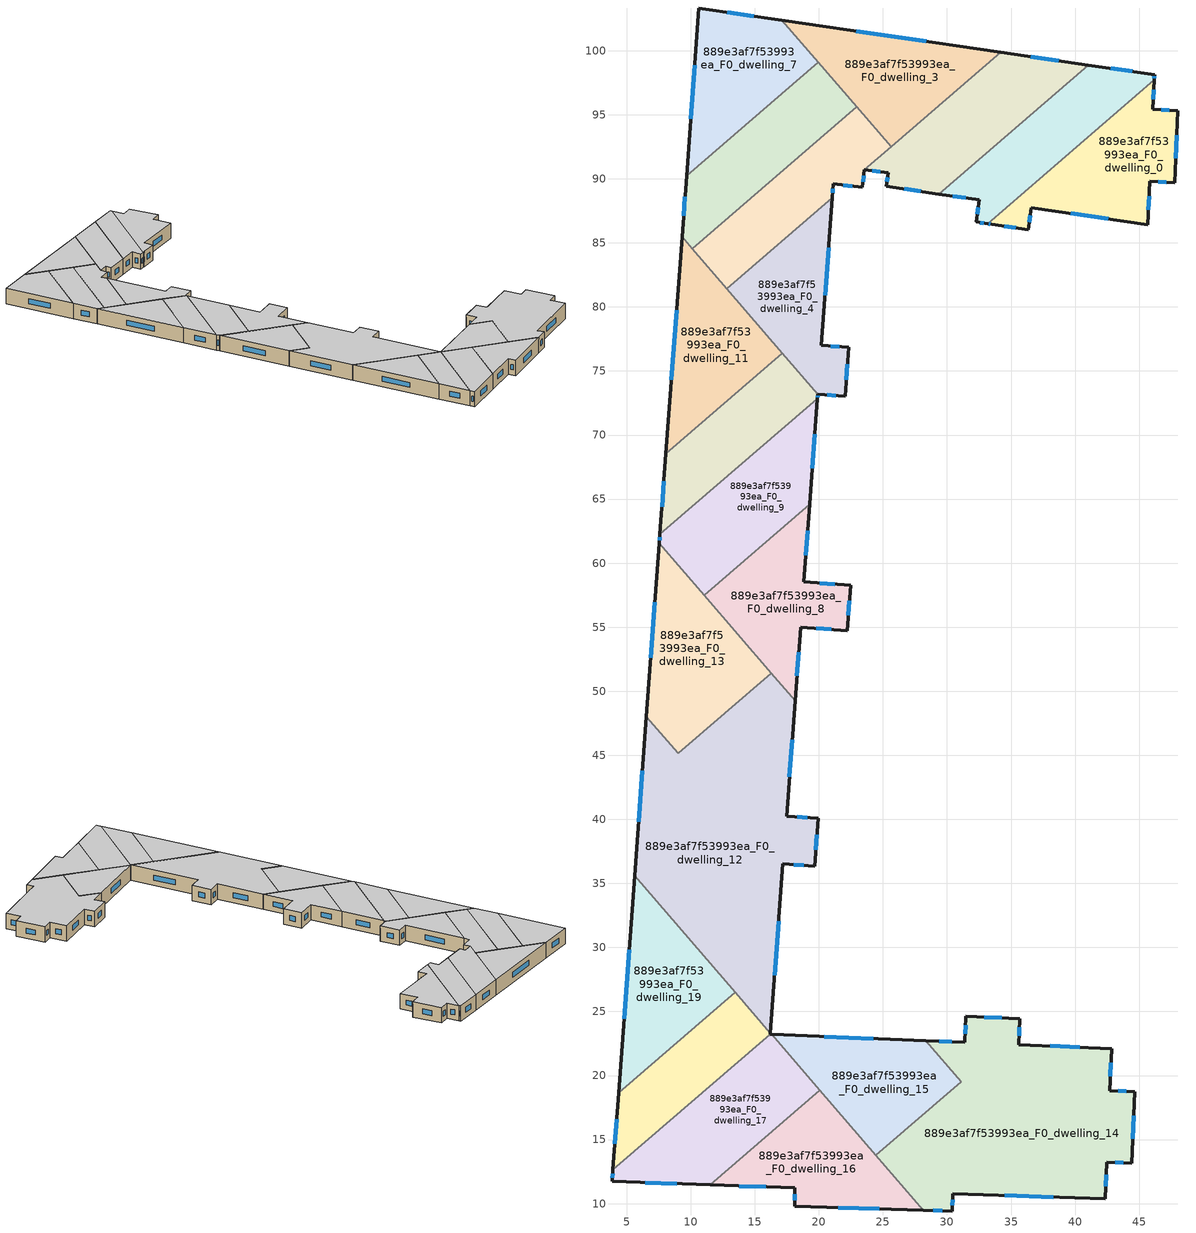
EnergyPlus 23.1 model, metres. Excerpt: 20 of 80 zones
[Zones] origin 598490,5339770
889e3af7f53993ea_F0_dwelling_0
 floor ground (EU_floor_Construction): 46.19,97.72 46.07,95.42 48.03,95.3 47.79,89.71 45.83,89.8 45.68,86.42 36.59,87.75 36.34,86.03 33.49,86.45 33.17,86.5 z0
 wall outside (EU_wall_Construction): 33.17,86.5 33.49,86.45 36.34,86.03 36.59,87.75 45.68,86.42 45.83,89.8 47.79,89.71 48.03,95.3 46.07,95.42 46.19,97.72 z0:3
 wall to 889e3af7f53993ea_F0_dwelling_1 (EU_wall_Construction): 46.19,97.72 33.17,86.5 z0:3
 window (EU_Window_Construction): 45.73,87.57 45.78,88.65 / 39.68,87.29 42.59,86.87 / 36.42,86.62 36.5,87.16 / 34.46,86.31 35.37,86.18 / 33.28,86.49 33.38,86.47 / 46.11,96.21 46.15,96.94 / 47.37,95.34 46.74,95.38 / 47.87,91.61 47.95,93.4 / 46.5,89.77 47.12,89.74 z1.02:1.98
 ceiling to 889e3af7f53993ea_F1_dwelling_0 (EU_floor_Construction): 45.68,86.42 45.83,89.8 47.79,89.71 48.03,95.3 46.07,95.42 46.19,97.72 33.17,86.5 33.49,86.45 36.34,86.03 36.59,87.75 z3
889e3af7f53993ea_F0_dwelling_1
 floor ground (EU_floor_Construction): 46.2,98.12 46.19,97.72 33.17,86.5 32.29,86.63 32.54,88.35 29.36,88.81 41.04,98.88 z0
 wall outside (EU_wall_Construction): 29.36,88.81 32.54,88.35 32.29,86.63 33.17,86.5 / 46.19,97.72 46.2,98.12 41.04,98.88 z0:3
 wall to 889e3af7f53993ea_F0_dwelling_2 (EU_wall_Construction): 41.04,98.88 29.36,88.81 z0:3
 window (EU_Window_Construction): 32.45,87.76 32.37,87.22 / 30.44,88.65 31.46,88.5 / 44.45,98.38 42.8,98.62 / 46.19,97.86 46.2,97.99 / 32.59,86.59 32.87,86.55 z1.02:1.98
 ceiling to 889e3af7f53993ea_F1_dwelling_1 (EU_floor_Construction): 46.19,97.72 46.2,98.12 41.04,98.88 29.36,88.81 32.54,88.35 32.29,86.63 33.17,86.5 z3
889e3af7f53993ea_F0_dwelling_10
 floor ground (EU_floor_Construction): 17.16,76.39 19.92,73.19 19.89,72.85 7.6,62.25 8.06,68.55 z0
 wall outside (EU_wall_Construction): 8.06,68.55 7.6,62.25 / 19.89,72.85 19.91,73.19 z0:3
 wall to 889e3af7f53993ea_F0_dwelling_9 (EU_wall_Construction): 7.6,62.25 19.89,72.85 z0:3
 wall to 889e3af7f53993ea_F0_dwelling_11 (EU_wall_Construction): 17.16,76.39 8.06,68.55 z0:3
 wall to 889e3af7f53993ea_F0_dwelling_4 (EU_wall_Construction): 19.92,73.19 17.16,76.39 z0:3
 window (EU_Window_Construction): 7.9,66.41 7.76,64.4 / 19.9,72.97 19.9,73.07 z1.02:1.98
 ceiling to 889e3af7f53993ea_F1_dwelling_10 (EU_floor_Construction): 19.89,72.85 19.92,73.19 17.16,76.39 8.06,68.55 7.6,62.25 z3
889e3af7f53993ea_F0_dwelling_11
 floor ground (EU_floor_Construction): 9.32,85.49 17.16,76.39 8.06,68.55 z0
 wall outside (EU_wall_Construction): 9.32,85.49 8.06,68.55 z0:3
 wall to 889e3af7f53993ea_F0_dwelling_5 (EU_wall_Construction): 12.81,81.43 10.13,84.55 z0:3
 wall to 889e3af7f53993ea_F0_dwelling_6 (EU_wall_Construction): 10.13,84.55 9.32,85.49 z0:3
 wall to 889e3af7f53993ea_F0_dwelling_4 (EU_wall_Construction): 17.16,76.39 12.81,81.43 z0:3
 window (EU_Window_Construction): 8.89,79.72 8.49,74.31 z1.02:1.98
 ceiling to 889e3af7f53993ea_F1_dwelling_11 (EU_floor_Construction): 17.16,76.39 9.32,85.49 8.06,68.55 z3
889e3af7f53993ea_F0_dwelling_12
 floor ground (EU_floor_Construction): 18.14,49.26 17.48,40.25 19.94,40.07 19.66,36.35 17.2,36.53 16.22,23.32 5.62,35.61 6.54,48.02 9.02,45.14 16.29,51.41 z0
 wall outside (EU_wall_Construction): 16.22,23.32 17.2,36.53 19.66,36.35 19.94,40.07 17.48,40.25 18.14,49.26 / 6.54,48.02 5.62,35.61 z0:3
 wall to 889e3af7f53993ea_F0_dwelling_13 (EU_wall_Construction): 16.29,51.41 9.02,45.14 6.54,48.02 z0:3
 wall to 889e3af7f53993ea_F0_dwelling_19 (EU_wall_Construction): 5.62,35.61 13.48,26.5 z0:3
 wall to 889e3af7f53993ea_F0_dwelling_8 (EU_wall_Construction): 18.14,49.26 16.29,51.41 z0:3
 wall to 889e3af7f53993ea_F0_dwelling_18 (EU_wall_Construction): 13.48,26.5 16.22,23.32 z0:3
 window (EU_Window_Construction): 18.04,36.47 18.82,36.41 / 16.55,27.81 16.87,32.03 / 6.23,43.79 5.94,39.83 / 17.7,43.32 17.92,46.2 / 19.1,40.13 18.31,40.19 / 19.76,37.61 19.85,38.8 z1.02:1.98
 ceiling to 889e3af7f53993ea_F1_dwelling_12 (EU_floor_Construction): 16.22,23.32 17.2,36.53 19.66,36.35 19.94,40.07 17.48,40.25 18.14,49.26 16.29,51.41 9.02,45.14 6.54,48.02 5.62,35.61 z3
889e3af7f53993ea_F0_dwelling_13
 floor ground (EU_floor_Construction): 7.55,61.56 16.29,51.41 9.02,45.14 6.54,48.02 z0
 wall outside (EU_wall_Construction): 7.55,61.56 6.54,48.02 z0:3
 wall to 889e3af7f53993ea_F0_dwelling_9 (EU_wall_Construction): 11.04,57.5 7.55,61.56 z0:3
 wall to 889e3af7f53993ea_F0_dwelling_8 (EU_wall_Construction): 16.29,51.41 11.04,57.5 z0:3
 window (EU_Window_Construction): 7.2,56.95 6.88,52.62 z1.02:1.98
 ceiling to 889e3af7f53993ea_F1_dwelling_13 (EU_floor_Construction): 16.29,51.41 7.55,61.56 6.54,48.02 9.02,45.14 z3
889e3af7f53993ea_F0_dwelling_14
 floor ground (EU_floor_Construction): 42.85,22.11 42.7,18.82 44.68,18.74 44.44,13.16 42.47,13.24 42.34,10.37 30.45,10.78 30.42,9.42 28.14,9.49 24.43,13.79 31.1,19.53 28.36,22.71 31.39,22.59 31.49,24.62 35.69,24.44 35.6,22.41 z0
 wall outside (EU_wall_Construction): 28.14,9.49 30.42,9.42 30.45,10.78 42.34,10.37 42.47,13.24 44.44,13.16 44.68,18.74 42.7,18.82 42.85,22.11 35.6,22.41 35.69,24.44 31.49,24.62 31.39,22.59 28.36,22.71 z0:3
 wall to 889e3af7f53993ea_F0_dwelling_15 (EU_wall_Construction): 28.36,22.71 31.1,19.53 24.43,13.79 z0:3
 wall to 889e3af7f53993ea_F0_dwelling_16 (EU_wall_Construction): 24.43,13.79 28.14,9.49 z0:3
 window (EU_Window_Construction): 40.38,22.21 38.07,22.31 / 42.75,19.94 42.8,20.99 / 44.01,18.77 43.38,18.79 / 44.52,15.06 44.6,16.84 / 43.14,13.21 43.77,13.19 / 42.39,11.35 42.43,12.26 / 34.5,10.64 38.3,10.51 / 30.43,9.89 30.44,10.32 / 28.91,9.47 29.64,9.45 / 30.36,22.63 29.39,22.67 / 31.45,23.93 31.42,23.28 / 34.26,24.5 32.92,24.56 / 35.63,23.1 35.66,23.75 z1.02:1.98
 ceiling to 889e3af7f53993ea_F1_dwelling_14 (EU_floor_Construction): 42.34,10.37 42.47,13.24 44.44,13.16 44.68,18.74 42.7,18.82 42.85,22.11 35.6,22.41 35.69,24.44 31.49,24.62 31.39,22.59 28.36,22.71 31.1,19.53 24.43,13.79 28.14,9.49 30.42,9.42 30.45,10.78 z3
889e3af7f53993ea_F0_dwelling_15
 floor ground (EU_floor_Construction): 28.36,22.71 31.1,19.53 24.43,13.79 16.3,23.22 z0
 wall outside (EU_wall_Construction): 28.36,22.71 16.3,23.22 z0:3
 wall to 889e3af7f53993ea_F0_dwelling_17 (EU_wall_Construction): 16.3,23.22 20.08,18.83 z0:3
 wall to 889e3af7f53993ea_F0_dwelling_16 (EU_wall_Construction): 20.08,18.83 24.43,13.79 z0:3
 window (EU_Window_Construction): 24.26,22.88 20.4,23.05 z1.02:1.98
 ceiling to 889e3af7f53993ea_F1_dwelling_15 (EU_floor_Construction): 31.1,19.53 28.36,22.71 16.3,23.22 24.43,13.79 z3
889e3af7f53993ea_F0_dwelling_16
 floor ground (EU_floor_Construction): 20.08,18.83 28.14,9.49 18.11,9.79 18.11,11.22 11.53,11.46 z0
 wall outside (EU_wall_Construction): 11.53,11.46 18.11,11.22 18.11,9.79 28.14,9.49 z0:3
 wall to 889e3af7f53993ea_F0_dwelling_17 (EU_wall_Construction): 20.08,18.83 11.53,11.46 z0:3
 window (EU_Window_Construction): 13.77,11.38 15.87,11.3 / 21.52,9.69 24.72,9.6 / 18.11,10.74 18.11,10.28 z1.02:1.98
 ceiling to 889e3af7f53993ea_F1_dwelling_16 (EU_floor_Construction): 28.14,9.49 20.08,18.83 11.53,11.46 18.11,11.22 18.11,9.79 z3
889e3af7f53993ea_F0_dwelling_17
 floor ground (EU_floor_Construction): 16.3,23.22 20.08,18.83 11.53,11.46 3.85,11.73 3.92,12.63 16.21,23.22 z0
 wall outside (EU_wall_Construction): 3.92,12.63 3.85,11.73 11.53,11.46 / 16.3,23.22 16.21,23.22 z0:3
 wall to 889e3af7f53993ea_F0_dwelling_18 (EU_wall_Construction): 16.21,23.22 3.92,12.63 z0:3
 window (EU_Window_Construction): 6.46,11.64 8.92,11.55 / 3.9,12.32 3.88,12.03 z1.02:1.98
 ceiling to 889e3af7f53993ea_F1_dwelling_17 (EU_floor_Construction): 20.08,18.83 16.3,23.22 16.21,23.22 3.92,12.63 3.85,11.73 11.53,11.46 z3
889e3af7f53993ea_F0_dwelling_18
 floor ground (EU_floor_Construction): 13.47,26.5 16.22,23.32 16.21,23.22 3.92,12.63 4.37,18.65 z0
 wall outside (EU_wall_Construction): 4.37,18.65 3.92,12.63 / 16.21,23.22 16.22,23.32 z0:3
 wall to 889e3af7f53993ea_F0_dwelling_19 (EU_wall_Construction): 13.47,26.5 4.37,18.65 z0:3
 window (EU_Window_Construction): 4.21,16.6 4.07,14.67 z1.02:1.98
 ceiling to 889e3af7f53993ea_F1_dwelling_18 (EU_floor_Construction): 16.21,23.22 16.22,23.32 13.47,26.5 4.37,18.65 3.92,12.63 z3
889e3af7f53993ea_F0_dwelling_19
 floor ground (EU_floor_Construction): 5.62,35.61 13.47,26.5 4.37,18.65 z0
 wall outside (EU_wall_Construction): 5.62,35.61 4.37,18.65 z0:3
 window (EU_Window_Construction): 5.2,29.84 4.79,24.42 z1.02:1.98
 ceiling to 889e3af7f53993ea_F1_dwelling_19 (EU_floor_Construction): 13.47,26.5 5.62,35.61 4.37,18.65 z3
889e3af7f53993ea_F0_dwelling_2
 floor ground (EU_floor_Construction): 41.04,98.88 29.36,88.81 25.28,89.41 25.4,90.47 23.56,90.69 34.21,99.88 z0
 wall outside (EU_wall_Construction): 23.56,90.69 25.4,90.47 25.28,89.41 29.36,88.81 / 41.04,98.88 34.21,99.88 z0:3
 wall to 889e3af7f53993ea_F0_dwelling_3 (EU_wall_Construction): 34.21,99.88 25.64,92.49 z0:3
 wall to 889e3af7f53993ea_F0_dwelling_5 (EU_wall_Construction): 25.64,92.49 23.56,90.69 z0:3
 window (EU_Window_Construction): 26.67,89.2 27.97,89.01 / 25.36,90.11 25.32,89.77 / 24.19,90.62 24.78,90.54 / 38.72,99.22 36.54,99.54 z1.02:1.98
 ceiling to 889e3af7f53993ea_F1_dwelling_2 (EU_floor_Construction): 41.04,98.88 34.21,99.88 23.56,90.69 25.4,90.47 25.28,89.41 29.36,88.81 z3
889e3af7f53993ea_F0_dwelling_3
 floor ground (EU_floor_Construction): 34.21,99.88 25.64,92.49 17.11,102.39 z0
 wall outside (EU_wall_Construction): 34.21,99.88 17.11,102.39 z0:3
 wall to 889e3af7f53993ea_F0_dwelling_6 (EU_wall_Construction): 19.95,99.1 22.95,95.61 z0:3
 wall to 889e3af7f53993ea_F0_dwelling_5 (EU_wall_Construction): 22.95,95.61 25.64,92.49 z0:3
 wall to 889e3af7f53993ea_F0_dwelling_7 (EU_wall_Construction): 17.11,102.39 19.95,99.1 z0:3
 window (EU_Window_Construction): 28.4,100.73 22.93,101.53 z1.02:1.98
 ceiling to 889e3af7f53993ea_F1_dwelling_3 (EU_floor_Construction): 34.21,99.88 17.11,102.39 25.64,92.49 z3
889e3af7f53993ea_F0_dwelling_4
 floor ground (EU_floor_Construction): 21.05,88.53 20.2,76.99 22.32,76.84 22.05,73.03 19.92,73.19 12.81,81.43 z0
 wall outside (EU_wall_Construction): 19.92,73.19 22.05,73.03 22.32,76.84 20.2,76.99 21.05,88.53 z0:3
 wall to 889e3af7f53993ea_F0_dwelling_5 (EU_wall_Construction): 21.05,88.53 12.81,81.43 z0:3
 window (EU_Window_Construction): 20.64,73.13 21.32,73.08 / 20.49,80.92 20.76,84.61 / 21.6,76.89 20.92,76.94 / 22.14,74.32 22.23,75.54 z1.02:1.98
 ceiling to 889e3af7f53993ea_F1_dwelling_4 (EU_floor_Construction): 22.05,73.03 22.32,76.84 20.2,76.99 21.05,88.53 12.81,81.43 19.92,73.19 z3
889e3af7f53993ea_F0_dwelling_5
 floor ground (EU_floor_Construction): 22.95,95.61 25.64,92.49 23.56,90.69 23.39,89.32 21.13,89.6 21.05,88.53 12.81,81.43 10.13,84.55 z0
 wall outside (EU_wall_Construction): 21.05,88.53 21.13,89.6 23.39,89.32 23.56,90.69 z0:3
 wall to 889e3af7f53993ea_F0_dwelling_6 (EU_wall_Construction): 22.95,95.61 10.13,84.55 z0:3
 window (EU_Window_Construction): 23.45,89.79 23.5,90.23 / 21.9,89.51 22.62,89.42 / 21.08,88.9 21.1,89.24 z1.02:1.98
 ceiling to 889e3af7f53993ea_F1_dwelling_5 (EU_floor_Construction): 23.39,89.32 23.56,90.69 25.64,92.49 22.95,95.61 10.13,84.55 12.81,81.43 21.05,88.53 21.13,89.6 z3
889e3af7f53993ea_F0_dwelling_6
 floor ground (EU_floor_Construction): 19.95,99.1 22.95,95.61 10.13,84.55 9.32,85.49 9.67,90.24 z0
 wall outside (EU_wall_Construction): 9.67,90.24 9.32,85.49 z0:3
 wall to 889e3af7f53993ea_F0_dwelling_7 (EU_wall_Construction): 19.95,99.1 9.67,90.24 z0:3
 window (EU_Window_Construction): 9.55,88.62 9.44,87.1 z1.02:1.98
 ceiling to 889e3af7f53993ea_F1_dwelling_6 (EU_floor_Construction): 22.95,95.61 19.95,99.1 9.67,90.24 9.32,85.49 10.13,84.55 z3
889e3af7f53993ea_F0_dwelling_7
 floor ground (EU_floor_Construction): 17.11,102.39 19.95,99.1 9.67,90.24 10.64,103.33 z0
 wall outside (EU_wall_Construction): 17.11,102.39 10.64,103.33 9.67,90.24 z0:3
 window (EU_Window_Construction): 10.31,98.88 10,94.69 / 14.91,102.71 12.84,103.01 z1.02:1.98
 ceiling to 889e3af7f53993ea_F1_dwelling_7 (EU_floor_Construction): 19.95,99.1 17.11,102.39 10.64,103.33 9.67,90.24 z3
889e3af7f53993ea_F0_dwelling_8
 floor ground (EU_floor_Construction): 19.28,64.6 18.83,58.53 22.47,58.27 22.21,54.73 18.57,55.01 18.14,49.26 11.04,57.5 z0
 wall outside (EU_wall_Construction): 18.14,49.26 18.57,55.01 22.21,54.73 22.47,58.27 18.83,58.53 19.28,64.6 z0:3
 wall to 889e3af7f53993ea_F0_dwelling_9 (EU_wall_Construction): 19.28,64.6 11.04,57.5 z0:3
 window (EU_Window_Construction): 19.81,54.91 20.97,54.83 / 18.29,51.22 18.42,53.05 / 18.98,60.6 19.12,62.54 / 21.23,58.36 20.07,58.44 / 22.3,55.93 22.38,57.06 z1.02:1.98
 ceiling to 889e3af7f53993ea_F1_dwelling_8 (EU_floor_Construction): 18.14,49.26 18.57,55.01 22.21,54.73 22.47,58.27 18.83,58.53 19.28,64.6 11.04,57.5 z3
889e3af7f53993ea_F0_dwelling_9
 floor ground (EU_floor_Construction): 19.89,72.85 19.28,64.6 11.04,57.5 7.55,61.56 7.6,62.25 z0
 wall outside (EU_wall_Construction): 7.6,62.25 7.55,61.56 / 19.28,64.6 19.89,72.85 z0:3
 window (EU_Window_Construction): 7.58,62.02 7.56,61.79 / 19.48,67.41 19.68,70.04 z1.02:1.98
 ceiling to 889e3af7f53993ea_F1_dwelling_9 (EU_floor_Construction): 19.28,64.6 19.89,72.85 7.6,62.25 7.55,61.56 11.04,57.5 z3
[Building]
EU S2 Campaign: North Axis=0; Terrain=City; Solar Distribution=FullExterior
[Site:Location]
Vienna: Latitude=48; Longitude=16.5; Time Zone=1; Elevation=183
[SizingPeriod:WeatherFileDays]
AnnualSizingPeriod: Begin Month=1; Begin Day of Month=1; End Month=12; End Day of Month=31; Day of Week for Start Day=Monday; Use Weather File Daylight Saving Period=No; Use Weather File Rain and Snow Indicators=No
[MATERIAL]
EU_InternalMass_Material: Roughness=MediumRough; Thickness=0.1; Conductivity=1; Density=1800; Specific Heat=900; Thermal Absorptance=0.9; Solar Absorptance=0.7; Visible Absorptance=0.7
[MATERIAL:NOMASS] Roughness=MediumRough; Thermal Absorptance=0.9; Solar Absorptance=0.7; Visible Absorptance=0.7
Name | Thermal Resistance
EU_wall_NoMass | 0.942466
EU_floor_NoMass | 0.66527
[WINDOWMATERIAL:SIMPLEGLAZINGSYSTEM]
EU_Window_SimpleGlazing: UFactor=2.03367; Solar Heat Gain Coefficient=0.65; Visible Transmittance=0.65
[CONSTRUCTION]
EU_wall_Construction: EU_wall_NoMass
EU_floor_Construction: EU_floor_NoMass
EU_Window_Construction: EU_Window_SimpleGlazing
EU_InternalMass_Construction: EU_InternalMass_Material
[ZONE] Type=1; Multiplier=1; Ceiling Height=autocalculate; Floor Area=autocalculate; Part of Total Floor Area=Yes
Name | Volume
889e3af7f53993ea_F0_dwelling_0 | 229.723
889e3af7f53993ea_F0_dwelling_1 | 204.165
889e3af7f53993ea_F0_dwelling_10 | 190.707
889e3af7f53993ea_F0_dwelling_11 | 216.226
889e3af7f53993ea_F0_dwelling_12 | 675.927
889e3af7f53993ea_F0_dwelling_13 | 247.567
889e3af7f53993ea_F0_dwelling_14 | 595.452
889e3af7f53993ea_F0_dwelling_15 | 219.725
889e3af7f53993ea_F0_dwelling_16 | 216.94
889e3af7f53993ea_F0_dwelling_17 | 252.571
889e3af7f53993ea_F0_dwelling_18 | 181.348
889e3af7f53993ea_F0_dwelling_19; 889e3af7f53993ea_F0_dwelling_6 | 216.954
889e3af7f53993ea_F0_dwelling_2 | 234.044
889e3af7f53993ea_F0_dwelling_3 | 221.823
889e3af7f53993ea_F0_dwelling_4 | 201.837
889e3af7f53993ea_F0_dwelling_5 | 210.133
889e3af7f53993ea_F0_dwelling_7 | 216.955
889e3af7f53993ea_F0_dwelling_8 | 216.207
889e3af7f53993ea_F0_dwelling_9 | 241.777
[INTERNALMASS] Construction=EU_InternalMass_Construction
Name | Zone or ZoneList | Surface Area
889e3af7f53993ea_F0_dwelling_0_EU_InternalMass | 889e3af7f53993ea_F0_dwelling_0 | 76.5675
889e3af7f53993ea_F0_dwelling_1_EU_InternalMass | 889e3af7f53993ea_F0_dwelling_1 | 68.0618
889e3af7f53993ea_F0_dwelling_2_EU_InternalMass | 889e3af7f53993ea_F0_dwelling_2 | 78.0177
889e3af7f53993ea_F0_dwelling_3_EU_InternalMass | 889e3af7f53993ea_F0_dwelling_3 | 73.9412
889e3af7f53993ea_F0_dwelling_4_EU_InternalMass | 889e3af7f53993ea_F0_dwelling_4 | 67.2786
889e3af7f53993ea_F0_dwelling_5_EU_InternalMass | 889e3af7f53993ea_F0_dwelling_5 | 70.0436
889e3af7f53993ea_F0_dwelling_6_EU_InternalMass | 889e3af7f53993ea_F0_dwelling_6 | 72.3179
889e3af7f53993ea_F0_dwelling_7_EU_InternalMass | 889e3af7f53993ea_F0_dwelling_7 | 72.3182
889e3af7f53993ea_F0_dwelling_8_EU_InternalMass | 889e3af7f53993ea_F0_dwelling_8 | 72.0693
889e3af7f53993ea_F0_dwelling_9_EU_InternalMass | 889e3af7f53993ea_F0_dwelling_9 | 80.592
889e3af7f53993ea_F0_dwelling_10_EU_InternalMass | 889e3af7f53993ea_F0_dwelling_10 | 63.5678
889e3af7f53993ea_F0_dwelling_11_EU_InternalMass | 889e3af7f53993ea_F0_dwelling_11 | 72.0754
889e3af7f53993ea_F0_dwelling_12_EU_InternalMass | 889e3af7f53993ea_F0_dwelling_12 | 225.314
889e3af7f53993ea_F0_dwelling_13_EU_InternalMass | 889e3af7f53993ea_F0_dwelling_13 | 82.5223
889e3af7f53993ea_F0_dwelling_14_EU_InternalMass | 889e3af7f53993ea_F0_dwelling_14 | 198.482
889e3af7f53993ea_F0_dwelling_15_EU_InternalMass | 889e3af7f53993ea_F0_dwelling_15 | 73.2419
889e3af7f53993ea_F0_dwelling_16_EU_InternalMass | 889e3af7f53993ea_F0_dwelling_16 | 72.3131
889e3af7f53993ea_F0_dwelling_17_EU_InternalMass | 889e3af7f53993ea_F0_dwelling_17 | 84.1903
889e3af7f53993ea_F0_dwelling_18_EU_InternalMass | 889e3af7f53993ea_F0_dwelling_18 | 60.4494
889e3af7f53993ea_F0_dwelling_19_EU_InternalMass | 889e3af7f53993ea_F0_dwelling_19 | 72.3178
[OTHEREQUIPMENT] Fuel Type=Electricity; Design Level Calculation Method=Watts/Area; Power per Zone Floor Area=1; Fraction Latent=0; Fraction Radiant=0; Fraction Lost=0; Carbon Dioxide Generation Rate=0; EndUse Subcategory=EU_Step8_InternalGains
Name | Zone or ZoneList or Space or SpaceList | Schedule
EU_Step8_InternalGain_889e3af7f53993ea_F0_dwelling_0_f000 | 889e3af7f53993ea_F0_dwelling_0 | EU_Step8_GainSchedule_889e3af7f53993ea_F0_dwelling_0_f000
EU_Step8_InternalGain_889e3af7f53993ea_F0_dwelling_1_f000 | 889e3af7f53993ea_F0_dwelling_1 | EU_Step8_GainSchedule_889e3af7f53993ea_F0_dwelling_1_f000
EU_Step8_InternalGain_889e3af7f53993ea_F0_dwelling_2_f000 | 889e3af7f53993ea_F0_dwelling_2 | EU_Step8_GainSchedule_889e3af7f53993ea_F0_dwelling_2_f000
EU_Step8_InternalGain_889e3af7f53993ea_F0_dwelling_3_f000 | 889e3af7f53993ea_F0_dwelling_3 | EU_Step8_GainSchedule_889e3af7f53993ea_F0_dwelling_3_f000
EU_Step8_InternalGain_889e3af7f53993ea_F0_dwelling_4_f000 | 889e3af7f53993ea_F0_dwelling_4 | EU_Step8_GainSchedule_889e3af7f53993ea_F0_dwelling_4_f000
EU_Step8_InternalGain_889e3af7f53993ea_F0_dwelling_5_f000 | 889e3af7f53993ea_F0_dwelling_5 | EU_Step8_GainSchedule_889e3af7f53993ea_F0_dwelling_5_f000
EU_Step8_InternalGain_889e3af7f53993ea_F0_dwelling_6_f000 | 889e3af7f53993ea_F0_dwelling_6 | EU_Step8_GainSchedule_889e3af7f53993ea_F0_dwelling_6_f000
EU_Step8_InternalGain_889e3af7f53993ea_F0_dwelling_7_f000 | 889e3af7f53993ea_F0_dwelling_7 | EU_Step8_GainSchedule_889e3af7f53993ea_F0_dwelling_7_f000
EU_Step8_InternalGain_889e3af7f53993ea_F0_dwelling_8_f000 | 889e3af7f53993ea_F0_dwelling_8 | EU_Step8_GainSchedule_889e3af7f53993ea_F0_dwelling_8_f000
EU_Step8_InternalGain_889e3af7f53993ea_F0_dwelling_9_f000 | 889e3af7f53993ea_F0_dwelling_9 | EU_Step8_GainSchedule_889e3af7f53993ea_F0_dwelling_9_f000
EU_Step8_InternalGain_889e3af7f53993ea_F0_dwelling_10_f000 | 889e3af7f53993ea_F0_dwelling_10 | EU_Step8_GainSchedule_889e3af7f53993ea_F0_dwelling_10_f000
EU_Step8_InternalGain_889e3af7f53993ea_F0_dwelling_11_f000 | 889e3af7f53993ea_F0_dwelling_11 | EU_Step8_GainSchedule_889e3af7f53993ea_F0_dwelling_11_f000
EU_Step8_InternalGain_889e3af7f53993ea_F0_dwelling_12_f000 | 889e3af7f53993ea_F0_dwelling_12 | EU_Step8_GainSchedule_889e3af7f53993ea_F0_dwelling_12_f000
EU_Step8_InternalGain_889e3af7f53993ea_F0_dwelling_13_f000 | 889e3af7f53993ea_F0_dwelling_13 | EU_Step8_GainSchedule_889e3af7f53993ea_F0_dwelling_13_f000
EU_Step8_InternalGain_889e3af7f53993ea_F0_dwelling_14_f000 | 889e3af7f53993ea_F0_dwelling_14 | EU_Step8_GainSchedule_889e3af7f53993ea_F0_dwelling_14_f000
EU_Step8_InternalGain_889e3af7f53993ea_F0_dwelling_15_f000 | 889e3af7f53993ea_F0_dwelling_15 | EU_Step8_GainSchedule_889e3af7f53993ea_F0_dwelling_15_f000
EU_Step8_InternalGain_889e3af7f53993ea_F0_dwelling_16_f000 | 889e3af7f53993ea_F0_dwelling_16 | EU_Step8_GainSchedule_889e3af7f53993ea_F0_dwelling_16_f000
EU_Step8_InternalGain_889e3af7f53993ea_F0_dwelling_17_f000 | 889e3af7f53993ea_F0_dwelling_17 | EU_Step8_GainSchedule_889e3af7f53993ea_F0_dwelling_17_f000
EU_Step8_InternalGain_889e3af7f53993ea_F0_dwelling_18_f000 | 889e3af7f53993ea_F0_dwelling_18 | EU_Step8_GainSchedule_889e3af7f53993ea_F0_dwelling_18_f000
EU_Step8_InternalGain_889e3af7f53993ea_F0_dwelling_19_f000 | 889e3af7f53993ea_F0_dwelling_19 | EU_Step8_GainSchedule_889e3af7f53993ea_F0_dwelling_19_f000
[ZONEVENTILATION:DESIGNFLOWRATE] Schedule=EU_AlwaysOn; Design Flow Rate Calculation Method=AirChanges/Hour; Air Changes per Hour=0.530523; Ventilation Type=Natural; Fan Pressure Rise=0; Fan Total Efficiency=1; Constant Term Coefficient=1; Temperature Term Coefficient=0; Velocity Term Coefficient=0; Velocity Squared Term Coefficient=0; Minimum Indoor Temperature=-100; Maximum Indoor Temperature=100; Delta Temperature=-100; Minimum Outdoor Temperature=-100; Maximum Outdoor Temperature=100; Maximum Wind Speed=40
Name | Zone or ZoneList or Space or SpaceList
EU_ConstantAir_889e3af7f53993ea_F0_dwelling_0 | 889e3af7f53993ea_F0_dwelling_0
EU_ConstantAir_889e3af7f53993ea_F0_dwelling_1 | 889e3af7f53993ea_F0_dwelling_1
EU_ConstantAir_889e3af7f53993ea_F0_dwelling_2 | 889e3af7f53993ea_F0_dwelling_2
EU_ConstantAir_889e3af7f53993ea_F0_dwelling_3 | 889e3af7f53993ea_F0_dwelling_3
EU_ConstantAir_889e3af7f53993ea_F0_dwelling_4 | 889e3af7f53993ea_F0_dwelling_4
EU_ConstantAir_889e3af7f53993ea_F0_dwelling_5 | 889e3af7f53993ea_F0_dwelling_5
EU_ConstantAir_889e3af7f53993ea_F0_dwelling_6 | 889e3af7f53993ea_F0_dwelling_6
EU_ConstantAir_889e3af7f53993ea_F0_dwelling_7 | 889e3af7f53993ea_F0_dwelling_7
EU_ConstantAir_889e3af7f53993ea_F0_dwelling_8 | 889e3af7f53993ea_F0_dwelling_8
EU_ConstantAir_889e3af7f53993ea_F0_dwelling_9 | 889e3af7f53993ea_F0_dwelling_9
EU_ConstantAir_889e3af7f53993ea_F0_dwelling_10 | 889e3af7f53993ea_F0_dwelling_10
EU_ConstantAir_889e3af7f53993ea_F0_dwelling_11 | 889e3af7f53993ea_F0_dwelling_11
EU_ConstantAir_889e3af7f53993ea_F0_dwelling_12 | 889e3af7f53993ea_F0_dwelling_12
EU_ConstantAir_889e3af7f53993ea_F0_dwelling_13 | 889e3af7f53993ea_F0_dwelling_13
EU_ConstantAir_889e3af7f53993ea_F0_dwelling_14 | 889e3af7f53993ea_F0_dwelling_14
EU_ConstantAir_889e3af7f53993ea_F0_dwelling_15 | 889e3af7f53993ea_F0_dwelling_15
EU_ConstantAir_889e3af7f53993ea_F0_dwelling_16 | 889e3af7f53993ea_F0_dwelling_16
EU_ConstantAir_889e3af7f53993ea_F0_dwelling_17 | 889e3af7f53993ea_F0_dwelling_17
EU_ConstantAir_889e3af7f53993ea_F0_dwelling_18 | 889e3af7f53993ea_F0_dwelling_18
EU_ConstantAir_889e3af7f53993ea_F0_dwelling_19 | 889e3af7f53993ea_F0_dwelling_19
[HVACTEMPLATE:THERMOSTAT] Constant Heating Setpoint=20; Constant Cooling Setpoint=50
EU_HeatOnly_889e3af7f53993ea_F0_dwelling_0; EU_HeatOnly_889e3af7f53993ea_F0_dwelling_1; EU_HeatOnly_889e3af7f53993ea_F0_dwelling_2; EU_HeatOnly_889e3af7f53993ea_F0_dwelling_3; EU_HeatOnly_889e3af7f53993ea_F0_dwelling_4; EU_HeatOnly_889e3af7f53993ea_F0_dwelling_5; EU_HeatOnly_889e3af7f53993ea_F0_dwelling_6; EU_HeatOnly_889e3af7f53993ea_F0_dwelling_7; EU_HeatOnly_889e3af7f53993ea_F0_dwelling_8; EU_HeatOnly_889e3af7f53993ea_F0_dwelling_9; EU_HeatOnly_889e3af7f53993ea_F0_dwelling_10; EU_HeatOnly_889e3af7f53993ea_F0_dwelling_11; EU_HeatOnly_889e3af7f53993ea_F0_dwelling_12; EU_HeatOnly_889e3af7f53993ea_F0_dwelling_13; EU_HeatOnly_889e3af7f53993ea_F0_dwelling_14; EU_HeatOnly_889e3af7f53993ea_F0_dwelling_15; EU_HeatOnly_889e3af7f53993ea_F0_dwelling_16; EU_HeatOnly_889e3af7f53993ea_F0_dwelling_17; EU_HeatOnly_889e3af7f53993ea_F0_dwelling_18; EU_HeatOnly_889e3af7f53993ea_F0_dwelling_19; EU_HeatOnly_889e3af7f53993ea_F1_dwelling_0; EU_HeatOnly_889e3af7f53993ea_F1_dwelling_1; EU_HeatOnly_889e3af7f53993ea_F1_dwelling_2; EU_HeatOnly_889e3af7f53993ea_F1_dwelling_3; EU_HeatOnly_889e3af7f53993ea_F1_dwelling_4; EU_HeatOnly_889e3af7f53993ea_F1_dwelling_5; EU_HeatOnly_889e3af7f53993ea_F1_dwelling_6; EU_HeatOnly_889e3af7f53993ea_F1_dwelling_7; EU_HeatOnly_889e3af7f53993ea_F1_dwelling_8; EU_HeatOnly_889e3af7f53993ea_F1_dwelling_9; EU_HeatOnly_889e3af7f53993ea_F1_dwelling_10; EU_HeatOnly_889e3af7f53993ea_F1_dwelling_11; EU_HeatOnly_889e3af7f53993ea_F1_dwelling_12; EU_HeatOnly_889e3af7f53993ea_F1_dwelling_13; EU_HeatOnly_889e3af7f53993ea_F1_dwelling_14; EU_HeatOnly_889e3af7f53993ea_F1_dwelling_15; EU_HeatOnly_889e3af7f53993ea_F1_dwelling_16; EU_HeatOnly_889e3af7f53993ea_F1_dwelling_17; EU_HeatOnly_889e3af7f53993ea_F1_dwelling_18; EU_HeatOnly_889e3af7f53993ea_F1_dwelling_19; EU_HeatOnly_889e3af7f53993ea_F2_dwelling_0; EU_HeatOnly_889e3af7f53993ea_F2_dwelling_1; EU_HeatOnly_889e3af7f53993ea_F2_dwelling_2; EU_HeatOnly_889e3af7f53993ea_F2_dwelling_3; EU_HeatOnly_889e3af7f53993ea_F2_dwelling_4; EU_HeatOnly_889e3af7f53993ea_F2_dwelling_5; EU_HeatOnly_889e3af7f53993ea_F2_dwelling_6; EU_HeatOnly_889e3af7f53993ea_F2_dwelling_7; EU_HeatOnly_889e3af7f53993ea_F2_dwelling_8; EU_HeatOnly_889e3af7f53993ea_F2_dwelling_9; EU_HeatOnly_889e3af7f53993ea_F2_dwelling_10; EU_HeatOnly_889e3af7f53993ea_F2_dwelling_11; EU_HeatOnly_889e3af7f53993ea_F2_dwelling_12; EU_HeatOnly_889e3af7f53993ea_F2_dwelling_13; EU_HeatOnly_889e3af7f53993ea_F2_dwelling_14; EU_HeatOnly_889e3af7f53993ea_F2_dwelling_15; EU_HeatOnly_889e3af7f53993ea_F2_dwelling_16; EU_HeatOnly_889e3af7f53993ea_F2_dwelling_17; EU_HeatOnly_889e3af7f53993ea_F2_dwelling_18; EU_HeatOnly_889e3af7f53993ea_F2_dwelling_19; EU_HeatOnly_889e3af7f53993ea_F3_dwelling_0; EU_HeatOnly_889e3af7f53993ea_F3_dwelling_1; EU_HeatOnly_889e3af7f53993ea_F3_dwelling_2; EU_HeatOnly_889e3af7f53993ea_F3_dwelling_3; EU_HeatOnly_889e3af7f53993ea_F3_dwelling_4; EU_HeatOnly_889e3af7f53993ea_F3_dwelling_5; EU_HeatOnly_889e3af7f53993ea_F3_dwelling_6; EU_HeatOnly_889e3af7f53993ea_F3_dwelling_7; EU_HeatOnly_889e3af7f53993ea_F3_dwelling_8; EU_HeatOnly_889e3af7f53993ea_F3_dwelling_9; EU_HeatOnly_889e3af7f53993ea_F3_dwelling_10; EU_HeatOnly_889e3af7f53993ea_F3_dwelling_11; EU_HeatOnly_889e3af7f53993ea_F3_dwelling_12; EU_HeatOnly_889e3af7f53993ea_F3_dwelling_13; EU_HeatOnly_889e3af7f53993ea_F3_dwelling_14; EU_HeatOnly_889e3af7f53993ea_F3_dwelling_15; EU_HeatOnly_889e3af7f53993ea_F3_dwelling_16; EU_HeatOnly_889e3af7f53993ea_F3_dwelling_17; EU_HeatOnly_889e3af7f53993ea_F3_dwelling_18; EU_HeatOnly_889e3af7f53993ea_F3_dwelling_19
[HVACTEMPLATE:ZONE:IDEALLOADSAIRSYSTEM] System Availability Schedule=EU_AlwaysOn; Maximum Heating Supply Air Temperature=50; Minimum Cooling Supply Air Temperature=13; Maximum Heating Supply Air Humidity Ratio=0.0156; Minimum Cooling Supply Air Humidity Ratio=0.0077; Heating Limit=NoLimit; Cooling Limit=NoLimit; Heating Availability Schedule=EU_AlwaysOn; Cooling Availability Schedule=EU_CoolingOff; Dehumidification Control Type=ConstantSensibleHeatRatio; Cooling Sensible Heat Ratio=0.7; Dehumidification Setpoint=60; Humidification Control Type=None; Humidification Setpoint=30; Outdoor Air Method=None; Outdoor Air Flow Rate per Person=0.00944; Outdoor Air Flow Rate per Zone Floor Area=0; Outdoor Air Flow Rate per Zone=0; Demand Controlled Ventilation Type=None; Outdoor Air Economizer Type=NoEconomizer; Heat Recovery Type=None; Sensible Heat Recovery Effectiveness=0.7; Latent Heat Recovery Effectiveness=0.65
Name | Template Thermostat
889e3af7f53993ea_F0_dwelling_0 | EU_HeatOnly_889e3af7f53993ea_F0_dwelling_0
889e3af7f53993ea_F0_dwelling_1 | EU_HeatOnly_889e3af7f53993ea_F0_dwelling_1
889e3af7f53993ea_F0_dwelling_2 | EU_HeatOnly_889e3af7f53993ea_F0_dwelling_2
889e3af7f53993ea_F0_dwelling_3 | EU_HeatOnly_889e3af7f53993ea_F0_dwelling_3
889e3af7f53993ea_F0_dwelling_4 | EU_HeatOnly_889e3af7f53993ea_F0_dwelling_4
889e3af7f53993ea_F0_dwelling_5 | EU_HeatOnly_889e3af7f53993ea_F0_dwelling_5
889e3af7f53993ea_F0_dwelling_6 | EU_HeatOnly_889e3af7f53993ea_F0_dwelling_6
889e3af7f53993ea_F0_dwelling_7 | EU_HeatOnly_889e3af7f53993ea_F0_dwelling_7
889e3af7f53993ea_F0_dwelling_8 | EU_HeatOnly_889e3af7f53993ea_F0_dwelling_8
889e3af7f53993ea_F0_dwelling_9 | EU_HeatOnly_889e3af7f53993ea_F0_dwelling_9
889e3af7f53993ea_F0_dwelling_10 | EU_HeatOnly_889e3af7f53993ea_F0_dwelling_10
889e3af7f53993ea_F0_dwelling_11 | EU_HeatOnly_889e3af7f53993ea_F0_dwelling_11
889e3af7f53993ea_F0_dwelling_12 | EU_HeatOnly_889e3af7f53993ea_F0_dwelling_12
889e3af7f53993ea_F0_dwelling_13 | EU_HeatOnly_889e3af7f53993ea_F0_dwelling_13
889e3af7f53993ea_F0_dwelling_14 | EU_HeatOnly_889e3af7f53993ea_F0_dwelling_14
889e3af7f53993ea_F0_dwelling_15 | EU_HeatOnly_889e3af7f53993ea_F0_dwelling_15
889e3af7f53993ea_F0_dwelling_16 | EU_HeatOnly_889e3af7f53993ea_F0_dwelling_16
889e3af7f53993ea_F0_dwelling_17 | EU_HeatOnly_889e3af7f53993ea_F0_dwelling_17
889e3af7f53993ea_F0_dwelling_18 | EU_HeatOnly_889e3af7f53993ea_F0_dwelling_18
889e3af7f53993ea_F0_dwelling_19 | EU_HeatOnly_889e3af7f53993ea_F0_dwelling_19
[SIZING:ZONE] Zone Cooling Design Supply Air Temperature Input Method=SupplyAirTemperature; Zone Cooling Design Supply Air Temperature=13; Zone Heating Design Supply Air Temperature Input Method=SupplyAirTemperature; Zone Heating Design Supply Air Temperature=50; Zone Cooling Design Supply Air Humidity Ratio=0.008; Zone Heating Design Supply Air Humidity Ratio=0.008; Cooling Design Air Flow Method=DesignDay; Cooling Design Air Flow Rate=0; Cooling Minimum Air Flow per Zone Floor Area=0.000762; Cooling Minimum Air Flow=0; Cooling Minimum Air Flow Fraction=0.2; Heating Design Air Flow Method=DesignDay; Heating Design Air Flow Rate=0; Heating Maximum Air Flow per Zone Floor Area=0.002032; Heating Maximum Air Flow=0.141576; Heating Maximum Air Flow Fraction=0.3; Account for Dedicated Outdoor Air System=No; Dedicated Outdoor Air System Control Strategy=NeutralSupplyAir; Dedicated Outdoor Air Low Setpoint Temperature for Design=autosize; Dedicated Outdoor Air High Setpoint Temperature for Design=autosize; Zone Load Sizing Method=Sensible Load Only No Latent Load; Zone Latent Cooling Design Supply Air Humidity Ratio Input Method=HumidityRatioDifference; Zone Cooling Design Supply Air Humidity Ratio Difference=0.005; Zone Latent Heating Design Supply Air Humidity Ratio Input Method=HumidityRatioDifference; Zone Humidification Design Supply Air Humidity Ratio Difference=0.005
889e3af7f53993ea_F0_dwelling_0; 889e3af7f53993ea_F0_dwelling_1; 889e3af7f53993ea_F0_dwelling_2; 889e3af7f53993ea_F0_dwelling_3; 889e3af7f53993ea_F0_dwelling_4; 889e3af7f53993ea_F0_dwelling_5; 889e3af7f53993ea_F0_dwelling_6; 889e3af7f53993ea_F0_dwelling_7; 889e3af7f53993ea_F0_dwelling_8; 889e3af7f53993ea_F0_dwelling_9; 889e3af7f53993ea_F0_dwelling_10; 889e3af7f53993ea_F0_dwelling_11; 889e3af7f53993ea_F0_dwelling_12; 889e3af7f53993ea_F0_dwelling_13; 889e3af7f53993ea_F0_dwelling_14; 889e3af7f53993ea_F0_dwelling_15; 889e3af7f53993ea_F0_dwelling_16; 889e3af7f53993ea_F0_dwelling_17; 889e3af7f53993ea_F0_dwelling_18; 889e3af7f53993ea_F0_dwelling_19
[SCHEDULE:CONSTANT]
Name | Hourly Value
EU_AlwaysOn | 1
EU_CoolingOff | 0
[SCHEDULE:FILE] Column Number=1; Rows to Skip at Top=0; Number of Hours of Data=8760; Column Separator=Comma; Interpolate to Timestep=No; Minutes per Item=60; Adjust Schedule for Daylight Savings=Yes
Name | File
EU_Step8_GainSchedule_889e3af7f53993ea_F0_dwelling_0_f000 | ../../schedules/889e3af7f53993ea/889e3af7f53993ea_F0_dwelling_0_f000_gain.csv
EU_Step8_GainSchedule_889e3af7f53993ea_F0_dwelling_1_f000 | ../../schedules/889e3af7f53993ea/889e3af7f53993ea_F0_dwelling_1_f000_gain.csv
EU_Step8_GainSchedule_889e3af7f53993ea_F0_dwelling_2_f000 | ../../schedules/889e3af7f53993ea/889e3af7f53993ea_F0_dwelling_2_f000_gain.csv
EU_Step8_GainSchedule_889e3af7f53993ea_F0_dwelling_3_f000 | ../../schedules/889e3af7f53993ea/889e3af7f53993ea_F0_dwelling_3_f000_gain.csv
EU_Step8_GainSchedule_889e3af7f53993ea_F0_dwelling_4_f000 | ../../schedules/889e3af7f53993ea/889e3af7f53993ea_F0_dwelling_4_f000_gain.csv
EU_Step8_GainSchedule_889e3af7f53993ea_F0_dwelling_5_f000 | ../../schedules/889e3af7f53993ea/889e3af7f53993ea_F0_dwelling_5_f000_gain.csv
EU_Step8_GainSchedule_889e3af7f53993ea_F0_dwelling_6_f000 | ../../schedules/889e3af7f53993ea/889e3af7f53993ea_F0_dwelling_6_f000_gain.csv
EU_Step8_GainSchedule_889e3af7f53993ea_F0_dwelling_7_f000 | ../../schedules/889e3af7f53993ea/889e3af7f53993ea_F0_dwelling_7_f000_gain.csv
EU_Step8_GainSchedule_889e3af7f53993ea_F0_dwelling_8_f000 | ../../schedules/889e3af7f53993ea/889e3af7f53993ea_F0_dwelling_8_f000_gain.csv
EU_Step8_GainSchedule_889e3af7f53993ea_F0_dwelling_9_f000 | ../../schedules/889e3af7f53993ea/889e3af7f53993ea_F0_dwelling_9_f000_gain.csv
EU_Step8_GainSchedule_889e3af7f53993ea_F0_dwelling_10_f000 | ../../schedules/889e3af7f53993ea/889e3af7f53993ea_F0_dwelling_10_f000_gain.csv
EU_Step8_GainSchedule_889e3af7f53993ea_F0_dwelling_11_f000 | ../../schedules/889e3af7f53993ea/889e3af7f53993ea_F0_dwelling_11_f000_gain.csv
EU_Step8_GainSchedule_889e3af7f53993ea_F0_dwelling_12_f000 | ../../schedules/889e3af7f53993ea/889e3af7f53993ea_F0_dwelling_12_f000_gain.csv
EU_Step8_GainSchedule_889e3af7f53993ea_F0_dwelling_13_f000 | ../../schedules/889e3af7f53993ea/889e3af7f53993ea_F0_dwelling_13_f000_gain.csv
EU_Step8_GainSchedule_889e3af7f53993ea_F0_dwelling_14_f000 | ../../schedules/889e3af7f53993ea/889e3af7f53993ea_F0_dwelling_14_f000_gain.csv
EU_Step8_GainSchedule_889e3af7f53993ea_F0_dwelling_15_f000 | ../../schedules/889e3af7f53993ea/889e3af7f53993ea_F0_dwelling_15_f000_gain.csv
EU_Step8_GainSchedule_889e3af7f53993ea_F0_dwelling_16_f000 | ../../schedules/889e3af7f53993ea/889e3af7f53993ea_F0_dwelling_16_f000_gain.csv
EU_Step8_GainSchedule_889e3af7f53993ea_F0_dwelling_17_f000 | ../../schedules/889e3af7f53993ea/889e3af7f53993ea_F0_dwelling_17_f000_gain.csv
EU_Step8_GainSchedule_889e3af7f53993ea_F0_dwelling_18_f000 | ../../schedules/889e3af7f53993ea/889e3af7f53993ea_F0_dwelling_18_f000_gain.csv
EU_Step8_GainSchedule_889e3af7f53993ea_F0_dwelling_19_f000 | ../../schedules/889e3af7f53993ea/889e3af7f53993ea_F0_dwelling_19_f000_gain.csv
